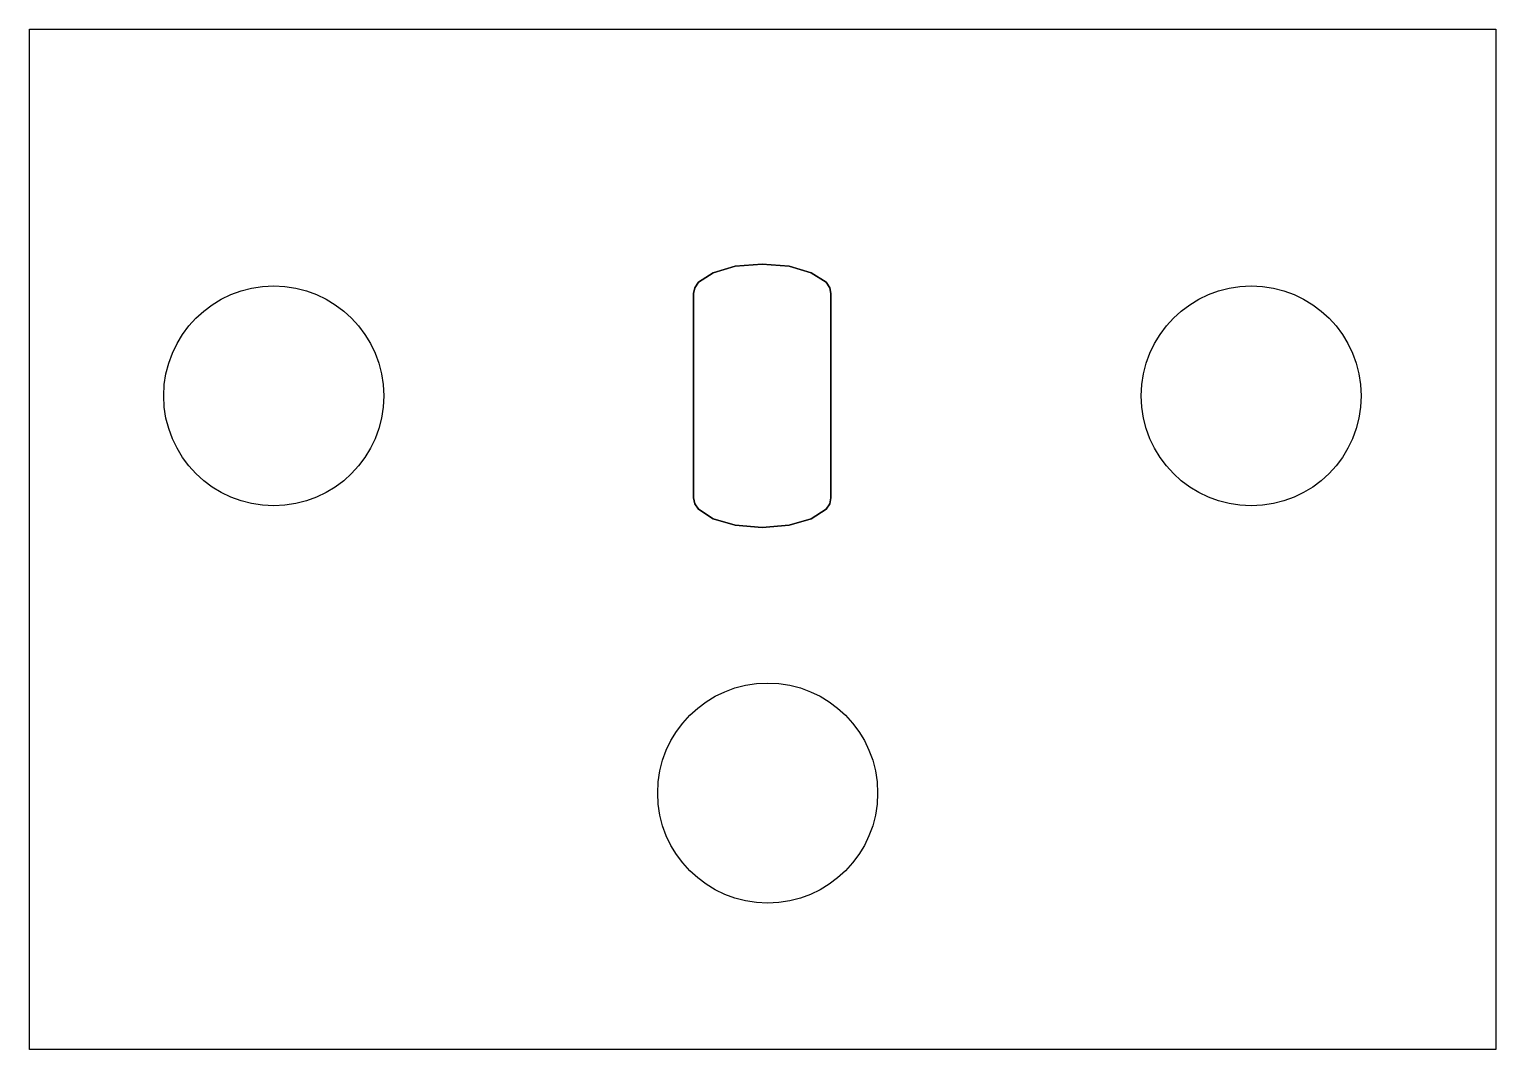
# Model space of a CAD drawing. Header units: inches. Extents: x 31.8 to 55.8, y 7.4 to 24.1.
import ezdxf

# ---------------------------------------------------------------- set-up
doc = ezdxf.new("R2010")
doc.units = ezdxf.units.IN
doc.header["$MEASUREMENT"] = 0

msp = doc.modelspace()

# ---------------------------------------------------------------- linework, layer by layer
for p, q in [((31.777, 24.054), (55.777, 24.054)), ((31.777, 7.354), (31.777, 24.054)), ((55.777, 24.054), (55.777, 7.354)), ((43.332, 20.175), (42.971, 20.069)), ((42.971, 20.069), (43.332, 20.175)), ((43.773, 20.21), (43.332, 20.175)), ((43.332, 20.175), (43.773, 20.21)), ((44.214, 20.175), (43.773, 20.21)), ((43.773, 20.21), (44.214, 20.175)), ((44.575, 20.069), (44.214, 20.175)), ((44.214, 20.175), (44.575, 20.069)), ((42.971, 20.069), (42.73, 19.914)), ((42.73, 19.914), (42.971, 20.069)), ((44.817, 19.914), (44.575, 20.069)), ((44.575, 20.069), (44.817, 19.914)), ((42.669, 19.825), (42.649, 19.729)), ((42.649, 19.729), (42.669, 19.825)), ((42.649, 19.729), (42.649, 16.383)), ((42.649, 16.383), (42.649, 19.729)), ((42.73, 19.914), (42.669, 19.825)), ((42.669, 19.825), (42.73, 19.914)), ((44.877, 19.825), (44.817, 19.914)), ((44.817, 19.914), (44.877, 19.825)), ((44.897, 19.729), (44.877, 19.825)), ((44.877, 19.825), (44.897, 19.729)), ((44.897, 16.383), (44.897, 19.729)), ((44.897, 19.729), (44.897, 16.383)), ((42.649, 16.383), (42.669, 16.286)), ((42.669, 16.286), (42.649, 16.383)), ((44.877, 16.286), (44.897, 16.383)), ((44.897, 16.383), (44.877, 16.286)), ((42.669, 16.286), (42.73, 16.198)), ((42.73, 16.198), (42.669, 16.286)), ((42.73, 16.198), (42.971, 16.042)), ((42.971, 16.042), (42.73, 16.198)), ((44.575, 16.042), (44.817, 16.198)), ((44.817, 16.198), (44.575, 16.042)), ((44.817, 16.198), (44.877, 16.286)), ((44.877, 16.286), (44.817, 16.198)), ((42.971, 16.042), (43.332, 15.937)), ((43.332, 15.937), (42.971, 16.042)), ((43.332, 15.937), (43.773, 15.902)), ((43.773, 15.902), (43.332, 15.937)), ((43.773, 15.902), (44.214, 15.937)), ((44.214, 15.937), (43.773, 15.902)), ((44.214, 15.937), (44.575, 16.042)), ((44.575, 16.042), (44.214, 15.937)), ((55.777, 7.354), (31.777, 7.354))]:
    msp.add_line(p, q)
for centre in [(35.777, 18.054), (51.776, 18.054), (43.861, 11.554)]:
    msp.add_circle(centre, 1.8)

doc.saveas('drawing.dxf')
